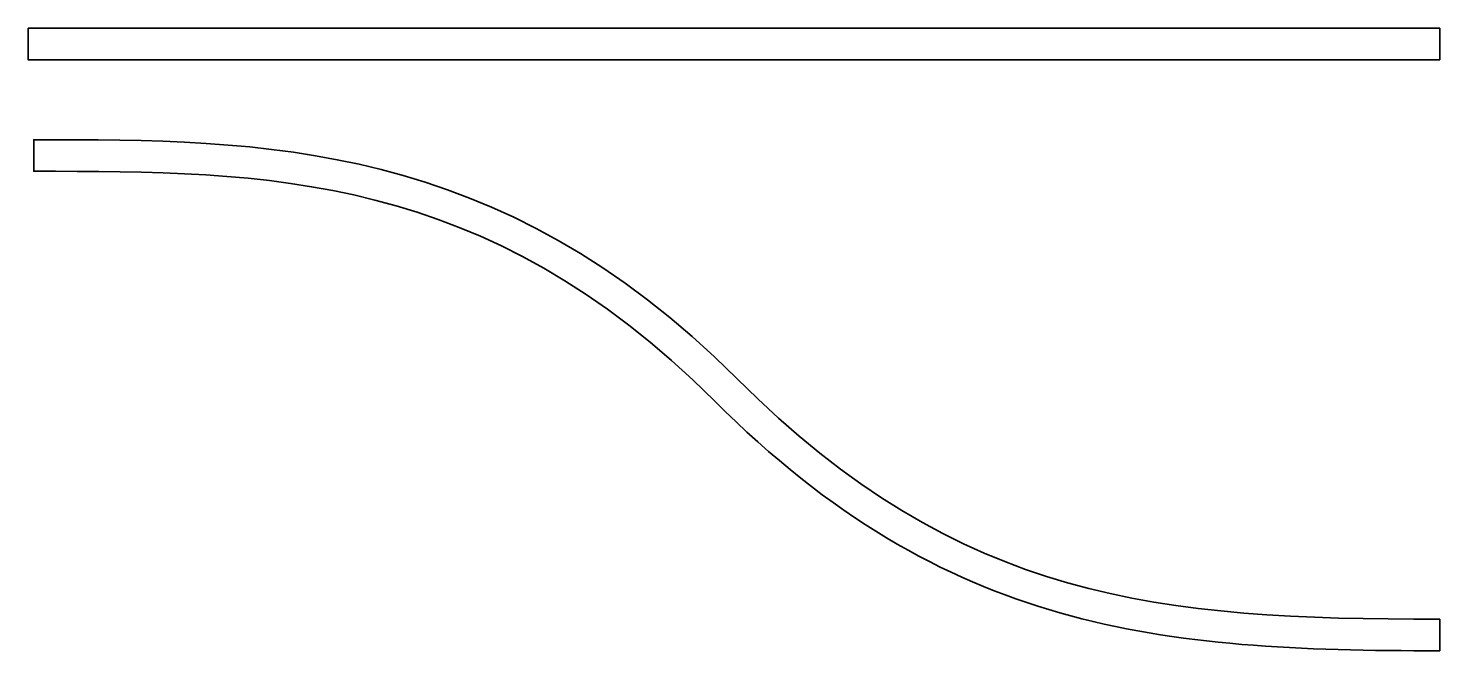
# Model space of a CAD drawing. Header units: millimetres. Extents: x 23.1 to 67.7, y -43 to -23.3.
import ezdxf

# ---------------------------------------------------------------- set-up
doc = ezdxf.new("R2010")
doc.units = ezdxf.units.MM
doc.header["$MEASUREMENT"] = 0
doc.layers.add('Layer 1', color=7, linetype='Continuous')

msp = doc.modelspace()

# ---------------------------------------------------------------- linework, layer by layer
at = {"layer": 'Layer 1', "color": 7, "lineweight": 35}
msp.add_lwpolyline([(67.733, -24.313), (23.107, -24.313), (23.107, -23.312), (67.733, -23.312), (67.733, -24.313)], dxfattribs=at)
msp.add_open_spline([(67.733, -43.01), (58.936, -43.01), (52.142, -42.443), (44.802, -35.102), (37.54, -27.84), (30.615, -27.84), (23.283, -27.84), (23.283, -27.84), (23.283, -26.84), (23.283, -26.84), (30.496, -26.84), (37.954, -26.84), (45.509, -34.395), (52.594, -41.48), (58.908, -42.01), (67.733, -42.01), (67.733, -42.01), (67.733, -43.01), (67.733, -43.01)], degree=3, knots=[0, 0, 0, 0, 1, 1, 1, 2, 2, 2, 3, 3, 3, 4, 4, 4, 5, 5, 5, 6, 6, 6, 6], dxfattribs=at)

doc.saveas('drawing.dxf')
